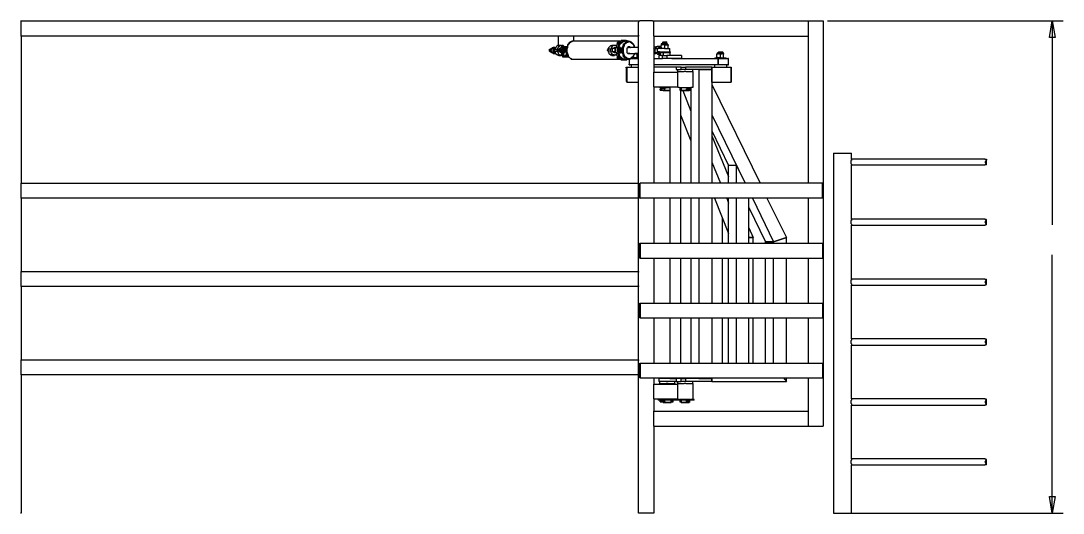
# Model space of a CAD drawing. Extents: x 41 to 1544, y 35 to 1189.
# Drawn here: x 360.1 to 765.4, y 255.8 to 447.1 of the extents above; entities that cross this region are included whole.
import ezdxf

# ---------------------------------------------------------------- set-up
doc = ezdxf.new("R2010")
doc.units = 0
doc.layers.add('2345-64C-02_Sort_layout', color=7, linetype='CONTINUOUS')

msp = doc.modelspace()

# ---------------------------------------------------------------- linework, layer by layer
at = {"layer": '2345-64C-02_Sort_layout', "color": 7}
for points in [[(360, 447.12), (360.24, 447.12)], [(360.24, 447.12), (600.24, 447.12), (600.24, 446.64)], [(360.24, 446.64), (360.24, 447.12)], [(360.24, 441.6), (360.24, 446.64)], [(600.24, 447.12), (600.72, 447.12)], [(600.24, 441.6), (600.24, 446.64)], [(605.76, 447.12), (600.72, 447.12)], [(605.76, 447.12), (606.24, 447.12)], [(606.24, 441.12), (606.24, 447.12), (666.24, 447.12)], [(666.24, 447.12), (672, 447.12), (672, 289.68)], [(666.24, 447.12), (666.24, 384)], [(673.68, 447.12), (765.36, 447.12)], [(761.04, 447.12), (762.24, 440.64), (760.08, 440.64), (761.04, 447.12)], [(761.04, 447.12), (761.04, 367.92)], [(600.24, 441.6), (600.24, 441.12), (360.24, 441.12), (360.24, 441.6)], [(360.24, 441.12), (360.24, 384)], [(569.04, 441.12), (569.04, 437.52)], [(574.8, 439.2), (574.32, 439.2), (574.08, 438.96), (573.84, 438.96), (573.6, 438.72), (573.36, 438.72), (573.12, 438.48), (573.12, 438.24), (572.64, 437.76), (572.64, 437.28), (572.4, 437.04), (572.4, 436.32), (572.16, 436.08), (572.16, 435.36), (572.4, 435.12), (572.4, 434.4), (572.64, 434.16), (572.64, 433.92), (572.88, 433.44), (572.88, 433.2), (573.12, 432.96), (573.36, 432.96), (573.6, 432.72), (573.84, 432.48), (574.08, 432.24), (574.8, 432.24)], [(575.04, 439.2), (574.56, 439.2), (574.32, 438.96), (574.08, 438.96), (573.84, 438.72), (573.6, 438.72), (573.12, 438.24), (573.12, 438), (572.88, 437.76), (572.64, 437.28), (572.64, 436.8), (572.4, 436.32), (572.4, 434.88), (572.64, 434.4), (572.64, 434.16), (572.88, 433.92), (572.88, 433.44), (573.6, 432.72), (573.84, 432.48), (574.08, 432.48), (574.32, 432.24), (575.04, 432.24)], [(575.04, 439.2), (574.56, 439.2), (574.32, 438.96), (574.08, 438.96), (573.84, 438.72), (573.6, 438.72), (573.12, 438.24), (573.12, 438), (572.88, 437.76), (572.64, 437.28), (572.64, 436.8), (572.4, 436.32), (572.4, 434.88), (572.64, 434.4), (572.64, 434.16), (572.88, 433.92), (572.88, 433.44), (573.6, 432.72), (573.84, 432.48), (574.08, 432.48), (574.32, 432.24), (575.04, 432.24)], [(575.04, 439.2), (574.8, 439.2)], [(575.04, 441.12), (575.04, 439.2)], [(593.04, 439.2), (575.04, 439.2)], [(592.32, 438.24), (592.08, 438.24), (592.08, 438.48), (591.84, 438.48), (592.08, 438.48), (592.08, 438.72), (592.32, 438.96), (592.56, 438.96)], [(592.08, 438.48), (591.84, 438.48)], [(592.08, 438.24), (591.84, 438.48)], [(592.08, 438.24), (591.84, 438.48)], [(592.08, 438.48), (591.84, 438.48)], [(592.08, 438.24), (592.08, 438), (591.84, 437.76), (591.84, 437.28)], [(592.8, 438.24), (592.32, 438), (592.08, 438.24), (592.32, 438.24)], [(592.08, 438.24), (592.32, 438)], [(594.96, 439.44), (594.48, 439.44), (594.24, 439.2), (594, 439.2), (593.52, 438.72), (593.28, 438.72), (593.04, 438.48), (593.04, 438.24), (592.8, 437.76), (592.56, 437.52), (592.56, 437.28), (592.32, 437.04), (592.32, 436.8)], [(592.32, 436.8), (592.32, 437.04), (592.56, 437.28), (592.56, 437.76), (592.8, 438), (592.8, 438.24), (593.52, 438.96), (593.76, 438.96), (594.24, 439.44), (594.96, 439.44)], [(592.32, 438.24), (592.32, 438.48), (592.56, 438.48), (592.8, 438.72)], [(592.32, 438.24), (592.56, 438.48)], [(592.56, 436.8), (592.8, 437.28), (592.8, 437.52), (593.04, 437.76), (593.04, 438), (594, 438.96), (594.24, 438.96), (594.48, 439.2), (594.96, 439.2)], [(594.96, 439.2), (594.48, 439.2), (594.24, 438.96), (594, 438.96), (593.76, 438.72), (593.52, 438.72), (593.28, 438.48), (593.28, 438.24), (592.8, 437.76), (592.8, 437.28), (592.56, 437.04), (592.56, 436.8)], [(594.96, 439.2), (594.48, 439.2), (594.24, 438.96), (594, 438.96), (593.76, 438.72), (593.52, 438.72), (593.28, 438.48), (593.28, 438.24), (592.8, 437.76), (592.8, 437.28), (592.56, 437.04), (592.56, 436.8)], [(592.8, 438.96), (592.56, 438.96)], [(592.56, 438.96), (592.8, 438.96), (592.8, 438.72)], [(592.8, 438.72), (592.56, 438.48)], [(592.8, 438.24), (592.56, 438.48)], [(594.24, 439.44), (593.52, 439.44), (593.04, 438.96), (592.8, 438.96)], [(592.8, 438.96), (593.04, 438.72)], [(593.04, 438.72), (592.8, 438.72)], [(592.8, 438.24), (593.04, 438.48)], [(593.04, 438.48), (593.04, 438.72)], [(593.76, 436.08), (594, 436.32), (594, 437.04), (594.24, 437.28), (594.24, 437.52), (594.48, 437.76), (594.48, 438.24), (594.72, 438.24), (595.44, 438.96), (595.68, 438.96), (595.92, 439.2), (596.88, 439.2), (597.12, 438.96), (597.36, 438.96), (598.32, 438), (598.32, 437.76), (598.56, 437.52), (598.56, 437.04), (598.8, 436.8)], [(594.96, 439.44), (594.24, 439.44)], [(596.64, 438.96), (596.4, 438.96), (596.16, 438.72), (595.68, 438.72), (594.72, 437.76), (594.72, 437.28), (594.48, 437.04), (594.48, 436.8), (594.24, 436.56), (594.24, 436.08)], [(594.96, 439.2), (594.72, 439.2)], [(595.92, 439.2), (595.68, 439.2), (595.44, 439.44), (595.2, 439.44), (594.96, 439.44), (595.68, 439.44), (595.92, 439.2)], [(596.4, 439.2), (594.96, 439.2)], [(595.2, 439.2), (594.96, 439.2)], [(598.8, 436.8), (598.56, 437.04), (598.56, 437.28), (598.32, 437.76), (598.32, 438), (598.08, 438), (597.6, 438.48), (597.6, 438.72), (597.12, 438.72), (596.88, 438.96), (596.64, 438.96)], [(600.24, 384), (600.24, 441.12)], [(606.24, 441.12), (606.24, 427.2)], [(606.24, 441.12), (666.24, 441.12)], [(609.6, 438.24), (609.36, 438.24), (609.12, 438.24), (609.12, 438), (609.12, 437.76)], [(609.84, 437.76), (609.6, 437.76), (609.12, 437.52)], [(609.84, 437.76), (609.12, 437.76)], [(609.12, 437.76), (609.12, 437.52)], [(609.84, 438.96), (609.6, 438.72)], [(609.6, 438.72), (609.6, 438.24)], [(611.28, 438.72), (609.6, 438.72)], [(611.28, 438.24), (609.6, 438.24)], [(609.84, 438.96), (611.28, 438.96)], [(609.84, 438.96), (609.84, 438.96)], [(610.56, 437.52), (610.32, 437.76), (609.84, 437.76)], [(611.04, 437.76), (609.84, 437.76)], [(610.56, 436.56), (610.56, 437.52), (610.8, 437.76), (611.04, 437.76)], [(611.04, 437.76), (611.52, 437.76), (611.76, 437.52)], [(611.76, 437.76), (611.04, 437.76)], [(611.28, 438.72), (611.28, 438.96)], [(611.28, 438.24), (611.28, 438.72)], [(611.76, 437.76), (611.52, 438), (611.52, 438.24), (611.28, 438.24)], [(611.76, 437.76), (611.76, 437.52)], [(565.68, 435.36), (565.68, 436.08), (565.92, 436.08)], [(565.92, 435.12), (565.68, 435.36)], [(566.16, 436.08), (565.92, 436.08)], [(566.16, 436.08), (565.92, 435.84), (565.92, 435.6)], [(565.92, 435.36), (565.92, 436.08), (566.16, 436.08)], [(565.92, 435.6), (565.92, 435.36), (566.16, 435.36)], [(566.16, 435.12), (565.92, 435.36)], [(565.92, 435.12), (566.16, 435.12)], [(566.4, 435.12), (566.4, 435.36), (566.16, 435.6), (566.4, 435.84), (566.4, 436.32), (566.88, 436.8), (567.12, 436.8)], [(566.16, 435.6), (566.4, 436.56)], [(566.16, 435.36), (566.16, 436.32), (566.4, 436.32)], [(566.16, 435.6), (566.4, 435.6)], [(566.16, 435.6), (566.4, 434.88)], [(566.4, 434.88), (566.4, 434.88), (566.4, 435.12), (566.16, 435.12), (566.16, 435.36)], [(566.4, 436.56), (566.64, 436.56)], [(567.12, 434.4), (566.88, 434.64), (566.64, 434.64), (566.64, 434.88), (566.4, 434.88), (566.4, 435.12)], [(566.4, 434.88), (566.64, 434.88)], [(567.84, 436.8), (567.12, 436.8)], [(567.12, 435.12), (567.12, 436.32), (567.6, 436.8), (568.08, 436.8)], [(568.08, 434.64), (567.84, 434.4), (567.6, 434.64), (567.36, 434.64), (567.36, 434.88), (567.12, 434.88), (567.12, 435.12)], [(567.12, 434.4), (567.84, 434.4)], [(567.84, 436.56), (567.6, 436.32), (567.36, 436.32), (567.36, 435.12), (567.6, 435.12), (567.6, 434.88), (567.84, 434.88)], [(567.6, 436.08), (567.36, 435.84), (567.36, 435.6), (567.6, 435.36), (567.6, 435.12)], [(567.6, 435.12), (567.6, 436.32), (568.08, 436.56)], [(567.6, 436.32), (567.84, 436.32)], [(567.84, 436.08), (567.84, 435.84), (567.6, 435.84), (567.6, 435.6), (567.84, 435.36)], [(567.6, 435.12), (567.84, 435.12)], [(568.08, 434.88), (567.6, 435.12)], [(569.28, 437.52), (568.8, 437.52), (568.56, 437.28), (568.32, 437.28), (568.32, 437.04), (567.84, 436.56), (567.84, 436.08)], [(567.84, 436.08), (568.8, 436.08), (568.8, 435.84), (568.56, 435.84), (568.56, 435.6), (568.8, 435.6), (568.8, 435.36)], [(567.84, 435.36), (568.8, 435.36)], [(569.28, 433.68), (569.04, 433.68), (568.8, 433.92), (568.56, 433.92), (568.08, 434.4), (568.08, 434.64), (567.84, 434.88), (567.84, 435.36)], [(568.8, 436.08), (568.8, 436.32), (569.04, 436.56), (569.04, 436.8), (569.28, 437.04), (569.28, 437.28), (569.52, 437.28), (569.76, 437.52), (570.72, 437.52)], [(569.04, 436.08), (568.8, 435.84)], [(569.04, 436.08), (568.8, 436.08)], [(568.8, 435.84), (568.8, 436.08)], [(568.8, 435.84), (568.8, 435.6), (569.04, 435.6)], [(568.8, 435.84), (569.04, 435.84)], [(568.8, 435.6), (568.8, 435.84)], [(568.8, 435.6), (569.04, 435.36)], [(569.04, 435.36), (568.8, 435.36), (568.8, 435.6)], [(568.8, 435.36), (568.8, 435.12), (569.04, 434.88), (569.04, 434.4), (569.52, 433.92), (570, 433.92), (570, 433.68), (570.24, 433.68), (570.48, 433.92), (570.72, 433.92)], [(569.28, 435.84), (569.04, 436.08)], [(569.04, 435.36), (569.28, 435.6)], [(570.24, 437.52), (569.28, 437.52)], [(569.28, 435.6), (569.28, 435.84)], [(569.28, 433.68), (570.24, 433.68)], [(569.52, 436.32), (570.24, 436.8)], [(569.52, 435.12), (569.52, 436.32)], [(569.76, 436.32), (569.52, 436.32)], [(570.24, 434.64), (569.52, 435.12)], [(569.76, 435.12), (569.52, 435.12)], [(570.48, 436.8), (569.76, 436.32)], [(569.76, 436.32), (569.76, 435.12)], [(569.76, 435.12), (570.48, 434.64), (570.24, 434.64)], [(570.48, 436.8), (570.24, 436.8)], [(570.48, 436.08), (570.24, 436.08), (570.24, 435.36), (570.48, 435.36), (570.48, 435.12), (570.72, 435.12), (570.72, 435.36), (570.96, 435.36), (570.96, 435.84), (570.72, 436.08), (570.48, 436.08)], [(570.24, 435.36), (570.48, 435.36), (570.48, 436.08), (570.24, 436.08)], [(570.72, 437.52), (570.48, 437.52)], [(570.48, 437.28), (570.72, 437.52)], [(570.48, 437.04), (570.48, 437.28)], [(570.72, 437.28), (570.48, 437.28)], [(570.72, 436.8), (570.48, 437.04)], [(570.72, 437.04), (570.48, 437.04)], [(571.2, 436.32), (570.48, 436.8)], [(570.48, 434.64), (571.2, 435.12)], [(570.48, 434.4), (570.72, 434.4)], [(570.48, 433.92), (570.48, 434.4)], [(570.72, 434.4), (570.48, 434.4)], [(570.48, 433.92), (570.72, 433.92)], [(570.72, 433.92), (570.48, 433.92)], [(570.72, 433.92), (570.48, 433.92)], [(570.96, 437.52), (570.96, 437.52), (570.72, 437.52)], [(570.96, 437.52), (570.72, 437.28)], [(570.96, 437.52), (570.72, 437.52)], [(570.72, 437.28), (570.72, 437.04)], [(570.72, 437.04), (570.96, 436.8)], [(570.96, 436.8), (570.72, 436.8)], [(570.96, 434.4), (570.72, 434.4)], [(570.72, 434.4), (570.72, 433.92)], [(570.96, 434.4), (570.72, 434.4)], [(570.72, 433.92), (570.96, 433.92)], [(570.72, 433.92), (570.96, 433.92)], [(570.96, 433.92), (570.72, 433.92)], [(570.72, 433.92), (570.72, 433.68)], [(571.44, 433.44), (570.96, 433.68), (570.72, 433.68)], [(570.72, 433.44), (570.72, 433.68)], [(571.2, 437.28), (570.96, 437.52)], [(570.96, 436.8), (571.2, 437.04)], [(571.2, 434.4), (570.96, 434.4)], [(570.96, 433.92), (571.2, 433.92)], [(571.2, 437.04), (571.2, 437.28)], [(572.4, 437.04), (571.2, 437.04)], [(572.4, 437.04), (571.2, 437.04)], [(571.2, 434.4), (571.2, 434.64), (571.44, 434.88), (571.44, 436.56), (571.2, 436.8), (571.2, 437.04)], [(571.2, 435.12), (571.2, 436.32)], [(571.2, 433.92), (571.2, 434.4)], [(572.4, 436.56), (571.44, 436.56)], [(571.44, 436.56), (571.68, 436.56)], [(571.44, 436.56), (571.44, 436.32)], [(571.44, 435.12), (571.68, 435.12), (571.68, 436.08), (571.44, 436.32)], [(571.44, 436.32), (571.68, 436.32)], [(571.44, 436.32), (571.68, 435.6)], [(571.44, 436.32), (571.92, 436.32), (572.16, 435.6)], [(571.44, 435.12), (571.68, 435.6), (572.16, 435.6)], [(571.44, 435.12), (571.92, 435.12)], [(571.44, 435.12), (571.68, 435.12)], [(571.44, 435.12), (571.44, 434.88), (571.68, 434.88)], [(572.16, 434.88), (572.16, 433.68), (571.68, 433.68), (571.44, 433.44)], [(572.16, 434.88), (571.68, 435.12)], [(572.4, 436.32), (571.92, 436.32)], [(571.92, 435.12), (572.16, 435.6)], [(572.4, 435.12), (571.92, 435.12)], [(572.16, 435.84), (572.16, 436.08)], [(572.16, 435.36), (572.16, 435.6)], [(572.16, 434.88), (572.4, 435.12)], [(572.16, 433.68), (572.4, 433.68), (572.64, 433.44)], [(589.44, 435.36), (588.48, 435.36), (588.48, 435.6), (588.24, 435.6), (588.48, 435.84), (588.48, 436.08)], [(588.24, 435.84), (588.48, 436.08), (588.72, 436.08)], [(588.24, 435.6), (588.24, 435.84), (588.48, 435.84)], [(588.24, 435.6), (588.48, 435.6)], [(588.48, 435.36), (588.24, 435.6)], [(588.48, 436.08), (588.48, 436.32), (588.72, 436.56), (588.72, 436.8), (589.44, 437.52), (589.92, 437.52)], [(589.44, 436.08), (588.48, 436.08)], [(588.48, 435.36), (588.48, 435.12), (588.72, 434.88), (588.72, 434.4), (588.96, 434.16), (589.2, 434.16), (589.2, 433.92), (589.68, 433.92), (589.92, 433.68)], [(588.48, 435.36), (588.72, 435.36)], [(591.36, 437.52), (590.4, 437.52), (589.92, 437.04), (589.92, 436.8), (589.68, 436.8), (589.68, 436.32), (589.44, 436.08)], [(591.36, 433.92), (591.12, 433.92), (590.88, 433.68), (590.64, 433.92), (590.16, 433.92), (590.16, 434.16), (589.92, 434.16), (589.92, 434.4), (589.68, 434.64), (589.68, 435.12), (589.44, 435.36), (589.44, 436.08)], [(590.88, 437.52), (589.92, 437.52)], [(589.92, 433.68), (590.88, 433.68)], [(591.12, 436.32), (590.16, 436.32), (590.88, 436.8)], [(590.16, 435.12), (590.16, 436.32)], [(591.84, 434.64), (590.88, 434.64), (590.16, 435.12)], [(591.12, 435.12), (590.16, 435.12)], [(591.84, 436.8), (590.88, 436.8)], [(591.6, 437.52), (591.12, 437.52)], [(591.84, 436.8), (591.12, 436.32)], [(591.12, 436.32), (591.12, 435.12)], [(591.12, 435.12), (591.84, 434.64), (592.08, 434.64)], [(591.12, 433.92), (591.6, 433.92)], [(591.84, 437.04), (591.84, 437.28), (591.6, 437.52), (591.36, 437.52)], [(592.08, 436.8), (591.84, 436.8), (591.36, 436.32), (591.36, 435.12), (591.84, 434.64), (592.08, 434.64), (592.08, 434.4)], [(591.36, 433.92), (591.84, 433.92), (591.84, 434.16)], [(591.84, 436.8), (591.84, 437.04)], [(591.84, 436.8), (592.08, 436.8)], [(591.84, 434.16), (591.84, 434.64)], [(591.84, 434.16), (591.84, 433.92), (591.84, 433.68), (592.08, 433.44), (592.08, 433.2)], [(592.8, 436.8), (592.08, 436.8)], [(593.52, 436.56), (593.28, 436.56), (593.28, 436.8), (592.56, 436.8), (592.32, 436.56), (592.32, 436.32), (592.08, 436.32), (592.08, 435.12), (592.56, 434.64), (592.8, 434.64), (592.8, 434.4)], [(592.56, 436.56), (592.08, 435.6)], [(592.56, 434.88), (592.08, 435.6)], [(592.32, 435.6), (592.08, 435.6)], [(592.08, 434.4), (592.8, 434.4)], [(592.8, 436.56), (592.32, 435.6)], [(592.8, 434.88), (592.32, 435.6)], [(592.32, 434.4), (592.56, 434.16), (592.56, 433.92), (592.8, 433.68), (592.8, 433.44), (593.52, 432.72), (593.52, 432.48), (593.76, 432.24), (594, 432.24), (594.24, 432), (595.68, 432), (595.92, 432.24)], [(595.92, 432.24), (595.68, 432), (594.24, 432), (594, 432.24), (593.76, 432.24), (592.8, 433.2), (592.8, 433.44), (592.56, 433.68), (592.56, 433.92), (592.32, 434.4)], [(593.28, 436.56), (593.04, 436.56), (593.04, 436.32), (592.8, 436.32), (592.56, 436.08), (592.56, 435.36), (593.04, 434.88), (593.28, 434.88)], [(592.8, 436.56), (592.56, 436.56)], [(592.8, 434.88), (592.56, 434.88)], [(594.96, 432.24), (594.24, 432.24), (594, 432.48), (593.76, 432.48), (593.28, 432.96), (593.28, 433.2), (592.8, 433.68), (592.8, 433.92), (592.56, 434.4)], [(592.56, 434.4), (592.8, 434.16), (592.8, 433.92), (593.04, 433.44), (593.04, 433.2), (593.28, 432.96), (593.52, 432.96), (594.24, 432.24), (595.2, 432.24)], [(592.56, 434.4), (592.8, 434.16), (592.8, 433.92), (593.04, 433.44), (593.04, 433.2), (593.28, 432.96), (593.52, 432.96), (594, 432.48), (594.24, 432.48), (594.24, 432.24), (594.96, 432.24)], [(593.76, 436.08), (593.76, 436.32), (593.52, 436.32), (593.52, 436.56), (593.28, 436.56), (592.8, 436.08), (592.8, 435.36), (593.04, 435.12), (593.04, 434.88), (593.28, 434.88)], [(593.52, 436.56), (592.8, 436.56)], [(593.52, 434.88), (592.8, 434.88)], [(592.8, 434.4), (593.04, 434.64), (593.28, 434.64), (593.52, 434.88)], [(593.28, 435.36), (593.04, 435.6), (593.04, 435.84), (593.28, 435.84), (593.28, 436.08)], [(593.28, 436.56), (593.52, 436.56)], [(593.52, 436.08), (593.28, 436.08)], [(593.28, 435.36), (593.52, 435.36)], [(593.28, 434.88), (593.52, 434.88), (593.76, 435.12)], [(593.28, 434.88), (593.52, 434.88)], [(593.76, 436.32), (593.52, 436.56)], [(593.52, 436.56), (593.52, 436.32)], [(593.76, 436.08), (593.52, 436.08), (593.52, 435.36), (593.76, 435.36), (593.76, 435.12)], [(593.52, 434.88), (593.76, 434.88), (593.76, 435.12)], [(593.52, 434.88), (593.76, 434.88)], [(594, 436.08), (593.76, 436.08)], [(594, 435.12), (594.24, 435.12), (594.24, 435.36), (594.48, 435.36), (594.48, 435.84), (594.24, 436.08), (593.76, 436.08), (593.76, 435.36), (594, 435.12)], [(593.76, 435.12), (594, 435.12)], [(598.8, 434.4), (598.56, 434.16), (598.56, 433.92), (598.32, 433.68), (598.32, 433.44), (597.6, 432.72), (597.6, 432.48), (597.36, 432.48), (597.12, 432.24), (595.68, 432.24), (595.2, 432.72), (594.96, 432.72), (594.48, 433.2), (594.48, 433.44), (594.24, 433.68), (594.24, 434.16), (594, 434.4), (594, 435.12), (593.76, 435.12)], [(594.24, 435.36), (594.24, 434.88), (594.48, 434.64), (594.48, 434.16), (594.72, 433.92), (594.72, 433.68), (594.96, 433.44), (594.96, 433.2), (595.2, 432.96), (595.44, 432.96), (595.68, 432.72), (595.92, 432.72), (596.16, 432.48), (597.12, 432.48), (597.36, 432.72), (597.6, 432.72), (597.6, 432.96), (597.84, 432.96), (598.32, 433.44), (598.32, 433.68), (598.56, 433.92), (598.56, 434.16), (598.8, 434.4)], [(596.64, 437.04), (596.16, 437.04), (596.16, 436.8), (595.92, 436.8), (595.92, 436.56), (595.68, 436.56), (595.68, 434.88), (596.16, 434.4), (597.12, 434.4)], [(600.24, 436.8), (596.16, 436.8)], [(596.16, 436.8), (596.4, 436.8)], [(596.16, 436.8), (596.4, 436.8)], [(596.16, 434.4), (596.16, 434.64)], [(596.16, 434.4), (600.24, 434.4)], [(596.4, 437.04), (596.64, 437.04), (596.88, 436.8)], [(596.88, 434.4), (596.64, 434.4), (596.4, 434.4)], [(597.12, 436.8), (596.88, 437.04), (596.64, 437.04)], [(596.88, 436.8), (597.12, 436.8)], [(596.88, 434.4), (597.12, 434.4)], [(599.76, 432.96), (599.52, 432.72), (599.04, 432.72), (598.8, 432.72), (598.32, 432.96), (598.32, 433.68)], [(599.04, 434.4), (598.8, 434.16), (598.56, 434.16)], [(599.04, 434.4), (598.8, 434.4)], [(599.76, 434.16), (599.52, 434.16), (599.04, 434.4)], [(600.24, 434.4), (599.04, 434.4)], [(599.76, 432.96), (599.76, 434.16), (600, 434.16), (600.24, 434.4)], [(606.24, 436.56), (606.48, 437.04), (606.96, 437.04)], [(606.48, 436.8), (606.24, 436.8)], [(606.48, 436.8), (606.24, 436.8)], [(606.24, 435.6), (606.48, 435.6)], [(606.24, 434.88), (606.24, 434.64), (606.48, 434.4)], [(606.24, 434.64), (606.24, 434.4), (606.48, 434.4)], [(606.24, 434.4), (606.48, 434.4)], [(606.48, 435.6), (606.48, 435.84), (606.72, 436.32)], [(606.48, 435.6), (606.48, 435.36), (606.72, 435.12), (606.72, 435.84)], [(606.48, 434.4), (606.96, 434.4)], [(606.72, 436.56), (606.96, 436.56), (606.96, 437.04)], [(607.2, 436.8), (606.96, 436.56), (606.72, 436.32)], [(606.72, 436.32), (607.68, 436.32)], [(606.72, 434.88), (606.72, 435.12), (606.72, 435.36), (606.72, 435.6), (606.72, 436.08), (606.72, 436.32)], [(607.68, 434.16), (607.44, 434.4), (607.2, 434.4), (607.2, 434.64), (606.96, 434.64), (606.72, 434.88), (607.68, 434.88)], [(606.72, 434.88), (606.96, 434.64), (606.96, 434.4)], [(607.44, 437.04), (607.2, 437.04), (606.96, 437.04)], [(606.96, 436.8), (607.2, 436.8)], [(607.2, 434.4), (607.2, 434.64), (606.96, 434.64)], [(607.44, 434.4), (607.2, 434.4), (606.96, 434.4)], [(607.68, 437.28), (607.44, 437.04), (607.2, 436.8)], [(607.68, 437.28), (608.64, 437.28), (608.4, 437.04), (608.16, 436.8)], [(608.16, 436.8), (607.92, 436.56), (607.68, 436.32)], [(607.68, 435.12), (607.68, 436.32)], [(610.32, 436.32), (607.68, 436.32)], [(607.68, 436.32), (607.92, 436.32)], [(608.4, 435.12), (607.68, 435.12)], [(607.68, 434.88), (607.68, 435.12)], [(608.16, 434.64), (607.92, 434.64), (607.68, 434.88)], [(607.68, 434.16), (608.64, 434.16)], [(607.92, 436.32), (607.92, 436.56), (608.16, 436.8)], [(607.92, 435.12), (607.92, 434.64), (608.16, 434.64)], [(608.16, 436.8), (608.4, 436.8), (608.4, 437.04), (608.88, 437.04), (609.12, 436.8), (609.36, 436.8)], [(608.64, 436.56), (608.4, 436.56), (608.4, 436.32), (608.16, 436.32)], [(609.12, 436.32), (608.88, 436.56), (608.4, 436.56), (608.4, 436.32), (608.16, 436.32)], [(608.16, 435.12), (608.4, 434.88)], [(608.16, 435.12), (608.4, 434.88)], [(608.64, 434.16), (608.4, 434.4), (608.16, 434.4), (608.16, 434.64)], [(608.64, 434.4), (608.4, 434.4), (608.16, 434.64)], [(608.16, 433.68), (608.16, 432.48), (609.6, 432.48)], [(609.6, 433.68), (608.16, 433.68)], [(608.4, 435.12), (608.4, 434.88)], [(608.4, 435.12), (612.72, 435.12)], [(608.4, 434.88), (612.72, 434.88)], [(608.64, 437.28), (608.88, 437.04), (609.12, 436.8), (609.36, 436.8)], [(608.88, 436.32), (608.64, 436.56), (608.88, 436.56), (608.88, 436.32), (609.12, 436.32)], [(608.64, 434.88), (608.64, 433.68)], [(610.56, 436.56), (610.32, 436.32), (609.84, 436.32), (609.6, 436.32), (609.12, 436.56), (609.12, 437.52)], [(609.12, 436.32), (609.12, 436.56)], [(611.28, 433.68), (611.28, 432.48), (609.6, 432.48), (609.6, 433.68), (611.28, 433.68)], [(609.84, 434.88), (609.84, 433.68)], [(610.32, 436.32), (610.56, 436.32), (612.24, 436.32)], [(610.56, 436.56), (610.8, 436.32), (611.04, 436.32)], [(611.04, 436.32), (611.52, 436.32), (611.76, 436.56)], [(617.04, 433.68), (617.04, 432.48), (611.28, 432.48)], [(617.04, 433.68), (611.28, 433.68)], [(611.76, 436.56), (611.76, 437.52)], [(611.76, 436.32), (611.76, 436.56)], [(612.24, 436.32), (612.48, 436.32)], [(612.48, 435.12), (612.48, 436.32)], [(612.48, 434.88), (612.48, 433.68)], [(612.72, 434.88), (612.72, 435.12)], [(631.2, 434.64), (630.96, 434.64), (630.96, 434.4), (630.72, 434.4)], [(631.44, 434.4), (631.2, 434.16), (630.72, 434.16)], [(631.44, 434.4), (630.72, 434.4)], [(630.72, 434.4), (630.72, 434.16)], [(632.16, 432.96), (631.92, 432.72), (631.68, 432.72), (631.44, 432.72), (631.2, 432.72), (630.72, 432.96), (630.72, 434.16)], [(631.44, 435.12), (631.2, 434.88)], [(631.2, 434.88), (631.2, 434.64)], [(633.12, 434.88), (631.2, 434.88)], [(633.12, 434.64), (631.2, 434.64)], [(631.44, 435.12), (632.88, 435.12)], [(632.16, 434.16), (631.92, 434.16), (631.68, 434.4), (631.44, 434.4)], [(632.88, 434.4), (631.44, 434.4)], [(632.16, 432.96), (632.16, 434.16), (632.4, 434.16), (632.64, 434.4), (632.88, 434.4)], [(633.12, 434.88), (632.88, 435.12)], [(632.88, 434.4), (633.12, 434.16), (633.36, 434.16)], [(633.36, 434.4), (632.88, 434.4)], [(633.12, 434.64), (633.12, 434.88)], [(633.36, 434.4), (633.36, 434.64), (633.12, 434.64)], [(633.36, 434.4), (633.36, 434.16)], [(633.36, 432.96), (633.36, 434.16)], [(570.72, 433.44), (570.72, 433.2), (571.2, 433.2)], [(570.72, 433.44), (571.44, 433.44)], [(571.2, 433.2), (571.2, 432.96)], [(571.2, 433.2), (572.88, 433.2)], [(572.88, 432.96), (571.2, 432.96)], [(571.44, 433.44), (572.64, 433.44)], [(572.64, 433.44), (572.88, 433.44)], [(572.64, 433.44), (572.88, 433.44)], [(572.88, 432.96), (572.88, 433.2)], [(572.88, 433.2), (573.12, 433.2)], [(574.8, 432.24), (575.04, 432.24)], [(575.04, 432.24), (593.04, 432.24)], [(592.08, 433.2), (591.84, 432.96)], [(591.84, 432.96), (592.08, 432.72)], [(592.8, 432.48), (592.8, 432.24), (592.56, 432.24), (592.56, 432.48), (592.08, 432.48), (592.08, 432.72), (592.08, 432.96), (591.84, 432.96), (592.08, 432.96)], [(592.08, 432.96), (591.84, 432.96)], [(591.84, 432.96), (592.08, 432.96)], [(592.32, 433.44), (592.08, 433.2)], [(592.08, 433.2), (592.32, 433.44)], [(592.08, 433.2), (592.32, 433.2), (592.32, 432.96)], [(592.08, 433.2), (592.08, 432.96)], [(592.08, 432.96), (592.32, 432.96), (592.56, 432.96), (592.56, 432.72), (592.8, 432.72)], [(592.8, 433.2), (592.32, 433.44)], [(592.32, 432.96), (592.56, 432.96)], [(592.8, 433.2), (592.56, 432.96)], [(592.56, 432.96), (592.8, 432.72)], [(592.56, 432.24), (592.8, 432.24)], [(593.04, 432.72), (592.8, 433.2)], [(592.8, 432.48), (592.8, 432.72)], [(592.8, 432.72), (592.8, 432.48), (593.04, 432.48)], [(592.8, 432.48), (593.04, 432.48)], [(592.8, 432.24), (592.8, 432.48)], [(592.8, 432.48), (593.04, 432.24), (593.28, 432.24), (593.52, 432), (594.24, 432)], [(593.04, 432.72), (593.04, 432.48)], [(594.24, 432), (594.96, 432)], [(594.72, 432.24), (594.96, 432.24)], [(594.96, 432.24), (596.4, 432.24)], [(596.64, 432.24), (596.64, 430.32)], [(596.64, 432.24), (596.64, 430.32)], [(596.64, 432.24), (596.88, 432.24)], [(596.64, 432.24), (596.64, 430.32)], [(596.64, 430.32), (596.64, 430.08)], [(597.36, 430.08), (596.88, 430.08), (596.64, 430.08), (596.64, 430.32)], [(596.64, 430.32), (596.64, 430.08), (596.88, 430.08)], [(597.36, 430.08), (596.88, 430.08), (596.64, 430.08)], [(597.36, 432.48), (597.6, 432.48)], [(597.36, 432.48), (597.6, 432.48)], [(597.36, 430.08), (597.36, 429.12)], [(600.24, 430.08), (597.36, 430.08)], [(597.6, 432.48), (597.84, 432.48)], [(597.6, 432.48), (600.24, 432.48)], [(597.84, 432.72), (600.24, 432.72)], [(598.32, 432.72), (598.32, 432.96)], [(598.32, 432.48), (600.24, 432.48)], [(600.24, 430.08), (598.32, 430.08)], [(599.76, 432.96), (600, 432.72), (600.24, 432.72)], [(606.24, 432.48), (608.16, 432.48)], [(629.76, 430.08), (606.24, 430.08)], [(613.2, 432.48), (630, 432.48)], [(629.76, 430.08), (629.76, 429.12)], [(631.2, 430.08), (629.76, 430.08)], [(630, 432.72), (630, 432.48)], [(630, 432.72), (634.32, 432.72)], [(630, 432.48), (631.2, 432.48)], [(630.72, 432.72), (630.72, 432.96)], [(630.72, 432.48), (631.2, 432.48)], [(631.2, 430.08), (630.72, 430.08)], [(631.2, 432.24), (631.2, 432.48), (631.44, 432.48)], [(631.2, 432.24), (631.2, 430.32)], [(631.2, 430.32), (631.2, 432.24)], [(631.2, 430.08), (631.2, 430.32)], [(631.44, 430.08), (631.2, 430.08)], [(631.44, 432.48), (635.04, 432.48)], [(635.04, 430.08), (631.44, 430.08)], [(632.16, 432.96), (632.4, 432.72), (632.64, 432.72), (632.88, 432.72)], [(632.88, 432.72), (633.12, 432.72), (633.36, 432.96)], [(633.36, 432.72), (633.36, 432.96)], [(634.32, 432.48), (634.32, 432.72)], [(634.56, 429.12), (634.56, 430.08)], [(635.28, 432.24), (635.28, 432.48), (635.04, 432.48)], [(635.04, 430.08), (635.28, 430.08), (635.28, 430.32)], [(635.28, 430.32), (635.28, 432.24)], [(595.44, 428.88), (595.44, 429.12), (595.68, 429.12)], [(595.44, 428.88), (595.44, 423.6)], [(595.68, 429.12), (595.68, 423.36)], [(595.68, 429.12), (600.24, 429.12)], [(595.68, 428.88), (595.68, 423.6)], [(614.88, 429.12), (606.24, 429.12)], [(606.24, 427.2), (615.6, 427.2)], [(606.24, 421.44), (606.24, 427.2)], [(614.88, 429.12), (614.88, 428.16), (616.8, 428.16)], [(616.8, 429.12), (614.88, 429.12)], [(615.36, 428.16), (615.36, 427.44)], [(615.6, 427.44), (615.36, 427.44)], [(615.6, 427.2), (615.6, 427.44), (616.08, 427.44)], [(615.6, 421.44), (615.6, 427.2)], [(616.08, 427.44), (618, 427.44)], [(618.48, 429.12), (618.48, 428.16), (616.8, 428.16), (616.8, 429.12), (618.48, 429.12)], [(618.72, 427.44), (618.48, 427.44), (618.24, 427.44), (618, 427.44)], [(628.8, 429.12), (628.8, 428.16), (618.48, 428.16)], [(628.8, 429.12), (618.48, 429.12)], [(618.72, 427.44), (620.64, 427.44)], [(620.64, 427.44), (621.36, 427.44)], [(621.36, 427.44), (621.36, 428.16)], [(621.36, 427.44), (621.36, 421.2)], [(623.76, 428.16), (623.76, 384)], [(623.76, 428.16), (628.8, 428.16), (628.8, 384)], [(628.8, 423.36), (628.8, 429.12), (636.24, 429.12)], [(636.24, 429.12), (636.24, 428.88)], [(636.24, 423.36), (636.24, 429.12)], [(636.24, 428.88), (636.24, 423.6)], [(636.24, 428.88), (636.24, 423.6)], [(595.68, 423.36), (595.68, 423.6), (595.44, 423.6)], [(595.68, 423.36), (600.24, 423.36)], [(628.8, 423.36), (636.24, 423.36)], [(628.8, 422.4), (628.8, 410.64)], [(628.8, 422.4), (647.52, 384)], [(636.24, 423.6), (636.24, 423.36)], [(606.24, 421.44), (606.24, 384)], [(606.24, 421.44), (615.6, 421.44)], [(608.4, 421.2), (608.4, 421.44)], [(609.12, 421.2), (608.4, 421.2)], [(609.12, 420.72), (608.64, 420.72)], [(609.12, 420.72), (608.64, 420.72)], [(608.64, 420.24), (608.64, 420.72)], [(608.64, 420.72), (608.64, 420.24)], [(608.64, 420.24), (609.12, 420.24)], [(609.12, 420.24), (608.64, 420.24)], [(609.12, 421.2), (610.56, 421.2)], [(610.32, 420.72), (609.12, 420.72)], [(609.12, 420.24), (609.36, 420.48), (609.36, 420.72), (609.12, 420.72)], [(609.12, 420.24), (609.12, 420.72)], [(609.12, 420.24), (610.32, 420.24)], [(609.84, 421.2), (609.84, 420.72)], [(609.84, 420.24), (609.84, 420), (610.08, 420)], [(609.84, 420), (612.48, 420)], [(612.48, 420), (610.08, 420)], [(610.32, 420.72), (610.32, 420.48), (610.56, 420.48), (610.32, 420.48), (610.32, 420.24)], [(610.56, 421.44), (610.56, 421.2)], [(610.56, 421.2), (610.8, 421.44), (611.04, 421.2), (611.04, 420.96), (610.56, 420.96), (610.56, 421.2)], [(611.04, 421.2), (611.04, 421.44)], [(611.04, 421.2), (612.48, 421.2)], [(612.48, 421.44), (612.48, 384)], [(612.48, 420), (612.72, 420)], [(615.6, 421.2), (615.6, 421.44)], [(616.08, 421.2), (615.6, 421.2)], [(616.08, 421.2), (620.64, 421.2)], [(616.8, 420.72), (616.32, 420.72)], [(616.32, 420.72), (616.32, 420.24)], [(616.32, 420.24), (616.8, 420.24)], [(616.56, 421.2), (616.56, 420.72)], [(616.56, 421.2), (616.56, 420.72)], [(616.56, 420.24), (616.56, 384)], [(616.56, 420.24), (616.56, 410.64)], [(616.8, 421.2), (616.8, 420), (617.04, 420)], [(616.8, 420), (619.92, 420)], [(619.68, 420), (617.04, 420)], [(617.52, 420), (620.64, 412.08)], [(618.96, 420.48), (618.96, 420.72), (619.2, 420.72)], [(619.2, 420.24), (618.96, 420.48)], [(619.44, 420.72), (619.2, 420.72)], [(619.44, 420.72), (619.2, 420.72), (619.2, 420.24), (619.44, 420.24), (620.16, 420.24)], [(620.16, 420.72), (619.44, 420.72), (619.2, 420.72)], [(619.2, 420.72), (619.44, 420.72)], [(619.2, 420.24), (619.44, 420.24)], [(619.2, 420.24), (619.44, 420.24)], [(619.2, 420.24), (619.44, 420.24)], [(619.2, 420.24), (619.44, 420.24)], [(619.68, 420.72), (619.44, 420.72), (619.68, 420.72)], [(619.44, 420.72), (619.68, 420.72)], [(619.44, 420.24), (619.68, 420.24)], [(619.44, 420.24), (619.68, 420.24)], [(619.92, 420.72), (619.68, 420.72)], [(619.68, 420.72), (619.92, 420.72)], [(619.68, 420.24), (619.92, 420.24)], [(619.68, 420.24), (619.92, 420.24)], [(619.68, 420), (619.92, 420)], [(619.92, 420.72), (619.92, 421.2)], [(619.92, 420), (619.92, 420.24)], [(620.16, 420.72), (620.4, 420.72)], [(620.16, 420.24), (620.16, 420.48), (620.4, 420.48), (620.16, 420.48), (620.16, 420.72)], [(620.16, 420.24), (620.4, 420.24)], [(621.36, 421.2), (620.64, 421.2)], [(620.64, 421.2), (620.64, 384)], [(616.56, 410.64), (620.64, 400.56)], [(628.8, 410.64), (641.76, 384)], [(628.8, 404.4), (635.28, 390.96)], [(628.8, 402.48), (635.28, 386.64)], [(676.08, 395.76), (676.08, 255.84)], [(676.08, 395.76), (679.68, 395.76)], [(679.68, 395.76), (683.04, 395.76)], [(683.04, 393.36), (683.04, 392.88), (682.8, 392.88), (682.8, 392.16)], [(683.04, 393.36), (683.04, 395.76)], [(734.88, 393.36), (683.04, 393.36)], [(734.88, 393.36), (735.6, 393.36), (735.6, 393.12), (735.12, 392.64), (735.12, 392.4), (734.88, 392.16)], [(735.6, 391.2), (735.6, 393.36)], [(628.8, 392.16), (632.16, 384)], [(635.28, 384), (635.28, 390.96)], [(638.4, 390.96), (635.28, 390.96)], [(638.4, 384), (638.4, 390.96), (641.76, 384)], [(682.8, 392.16), (682.8, 391.68), (683.04, 391.44), (683.04, 391.2)], [(683.04, 370.08), (683.04, 391.2)], [(683.04, 391.2), (734.88, 391.2)], [(734.88, 392.16), (735.36, 391.68), (735.36, 391.44), (735.6, 391.2), (734.88, 391.2)], [(360.24, 384), (600.24, 384), (600.24, 383.76)], [(360.24, 383.76), (360.24, 384)], [(360.24, 378.48), (360.24, 383.76)], [(600.24, 378.48), (600.24, 383.76)], [(600.72, 378.24), (600.72, 384)], [(600.72, 384), (600.96, 384)], [(671.76, 384), (600.96, 384)], [(671.76, 378.24), (600.96, 378.24), (600.96, 384)], [(671.76, 378.24), (671.76, 384)], [(600.24, 378.48), (600.24, 378.24), (360.24, 378.24), (360.24, 378.48)], [(360.24, 378.24), (360.24, 349.68)], [(600.24, 349.68), (600.24, 378.24)], [(600.72, 378.24), (600.96, 378.24)], [(606.24, 378.24), (606.24, 360.72)], [(612.48, 378.24), (612.48, 360.72)], [(616.56, 378.24), (616.56, 360.72)], [(620.64, 378.24), (620.64, 360.72)], [(623.76, 378.24), (623.76, 360.72)], [(628.8, 378.24), (628.8, 360.72)], [(629.76, 378.24), (635.28, 364.56)], [(634.56, 378.24), (635.28, 376.32)], [(635.28, 360.72), (635.28, 378.24)], [(638.4, 360.72), (638.4, 378.24)], [(643.2, 360.72), (643.2, 378.24)], [(644.64, 378.24), (652.8, 361.2)], [(650.16, 378.24), (657.84, 362.88), (652.8, 361.2)], [(666.24, 378.24), (666.24, 360.72)], [(643.2, 374.64), (649.68, 361.2)], [(632.88, 360.72), (632.88, 370.56)], [(683.04, 370.08), (683.04, 369.6), (682.8, 369.6), (682.8, 368.88)], [(682.8, 368.88), (682.8, 368.4), (683.04, 368.16), (683.04, 367.68)], [(734.88, 370.08), (683.04, 370.08)], [(734.88, 370.08), (735.36, 370.08), (735.6, 369.84), (735.36, 369.84), (735.36, 369.6), (735.12, 369.36), (735.12, 369.12), (734.88, 368.88)], [(734.88, 368.88), (735.36, 368.4), (735.36, 368.16), (735.6, 367.92), (735.36, 367.92), (735.36, 367.68), (734.88, 367.68)], [(735.6, 367.92), (735.6, 369.84)], [(643.2, 366.72), (644.88, 362.88)], [(683.04, 346.8), (683.04, 367.68)], [(683.04, 367.68), (734.88, 367.68)], [(600.72, 354.96), (600.72, 360.72)], [(600.72, 360.72), (600.96, 360.72)], [(600.96, 360.72), (600.96, 354.96)], [(600.96, 360.72), (671.76, 360.72), (671.76, 354.96)], [(644.88, 362.88), (643.2, 362.88)], [(643.2, 362.88), (644.88, 362.88)], [(644.88, 360.72), (644.88, 362.88)], [(649.68, 360.72), (649.68, 361.2)], [(652.8, 361.2), (649.68, 361.2)], [(649.68, 361.2), (652.8, 361.2)], [(652.8, 360.72), (652.8, 361.2), (657.84, 362.88)], [(657.84, 360.72), (657.84, 362.88)], [(600.72, 354.96), (600.96, 354.96)], [(600.96, 354.96), (671.76, 354.96)], [(606.24, 354.96), (606.24, 337.44)], [(612.48, 354.96), (612.48, 337.44)], [(616.56, 354.96), (616.56, 337.44)], [(620.64, 354.96), (620.64, 337.44)], [(623.76, 354.96), (623.76, 337.44)], [(628.8, 354.96), (628.8, 337.44)], [(632.88, 337.44), (632.88, 354.96)], [(635.28, 337.44), (635.28, 354.96)], [(638.4, 337.44), (638.4, 354.96)], [(643.2, 337.44), (643.2, 354.96)], [(644.88, 337.44), (644.88, 354.96)], [(649.68, 337.44), (649.68, 354.96)], [(652.8, 337.44), (652.8, 354.96)], [(657.84, 337.44), (657.84, 354.96)], [(666.24, 354.96), (666.24, 337.44)], [(761.04, 255.84), (761.04, 356.16)], [(360.24, 349.68), (600.24, 349.68), (600.24, 349.44)], [(360.24, 349.44), (360.24, 349.68)], [(360.24, 344.16), (360.24, 349.44)], [(600.24, 344.16), (600.24, 349.44)], [(683.04, 346.8), (683.04, 346.32), (682.8, 346.32), (682.8, 345.6)], [(682.8, 345.6), (682.8, 345.12), (683.04, 344.88), (683.04, 344.4)], [(734.88, 346.8), (683.04, 346.8)], [(734.88, 346.8), (735.36, 346.8), (735.6, 346.56), (735.36, 346.56), (735.36, 346.32), (735.12, 346.08), (735.12, 345.84), (734.88, 345.6)], [(734.88, 345.6), (735.12, 345.36), (735.12, 345.12), (735.36, 345.12), (735.36, 344.88), (735.6, 344.64), (735.36, 344.64), (735.36, 344.4), (734.88, 344.4)], [(735.6, 344.64), (735.6, 346.56)], [(600.24, 343.92), (360.24, 343.92), (360.24, 344.16)], [(360.24, 343.92), (360.24, 315.36)], [(600.24, 344.16), (600.24, 343.92)], [(600.24, 315.36), (600.24, 343.92)], [(683.04, 323.52), (683.04, 344.4)], [(683.04, 344.4), (734.88, 344.4)], [(600.72, 331.68), (600.72, 337.44)], [(600.72, 337.44), (600.96, 337.44)], [(600.96, 337.44), (600.96, 331.68)], [(600.96, 337.44), (671.76, 337.44), (671.76, 331.68)], [(600.72, 331.68), (600.96, 331.68)], [(600.96, 331.68), (671.76, 331.68)], [(606.24, 331.68), (606.24, 314.16)], [(612.48, 331.68), (612.48, 314.16)], [(616.56, 331.68), (616.56, 314.16)], [(620.64, 331.68), (620.64, 314.16)], [(623.76, 331.68), (623.76, 314.16)], [(628.8, 331.68), (628.8, 314.16)], [(632.88, 314.16), (632.88, 331.68)], [(635.28, 314.16), (635.28, 331.68)], [(638.4, 314.16), (638.4, 331.68)], [(643.2, 314.16), (643.2, 331.68)], [(644.88, 314.16), (644.88, 331.68)], [(649.68, 314.16), (649.68, 331.68)], [(652.8, 314.16), (652.8, 331.68)], [(657.84, 314.16), (657.84, 331.68)], [(666.24, 331.68), (666.24, 314.16)], [(683.04, 323.52), (683.04, 323.04), (682.8, 322.8), (682.8, 322.32)], [(682.8, 322.32), (682.8, 321.84), (683.04, 321.6), (683.04, 321.12)], [(734.88, 323.52), (683.04, 323.52)], [(683.04, 300.24), (683.04, 321.12)], [(683.04, 321.12), (734.88, 321.12)], [(734.88, 323.52), (735.36, 323.52), (735.6, 323.28), (735.36, 323.28), (735.36, 323.04), (735.12, 322.8), (735.12, 322.56), (734.88, 322.32)], [(734.88, 322.32), (735.12, 322.08), (735.12, 321.84), (735.36, 321.84), (735.36, 321.6), (735.6, 321.36), (735.36, 321.36), (735.36, 321.12), (734.88, 321.12)], [(735.6, 321.36), (735.6, 323.28)], [(360.24, 315.36), (600.24, 315.36), (600.24, 315.12)], [(360.24, 315.12), (360.24, 315.36)], [(360.24, 309.84), (360.24, 315.12)], [(600.24, 309.84), (600.24, 315.12)], [(600.72, 308.4), (600.72, 314.16)], [(600.72, 314.16), (600.96, 314.16)], [(600.96, 314.16), (600.96, 308.4)], [(600.96, 314.16), (671.76, 314.16), (671.76, 308.4)], [(360.24, 309.6), (360.24, 255.84), (360, 255.84)], [(600.24, 309.84), (600.24, 309.6), (360.24, 309.6), (360.24, 309.84)], [(600.24, 255.84), (600.24, 309.6)], [(600.72, 308.4), (600.96, 308.4)], [(600.96, 308.4), (671.76, 308.4)], [(606.24, 308.4), (606.24, 306)], [(608.16, 308.16), (608.16, 306.96)], [(614.88, 308.16), (608.16, 308.16)], [(612.48, 308.4), (612.48, 308.16)], [(612.48, 308.16), (614.88, 308.16)], [(614.88, 308.16), (614.88, 306.96), (616.8, 306.96)], [(616.8, 308.16), (614.88, 308.16)], [(616.56, 308.16), (616.56, 308.4)], [(616.56, 308.4), (616.56, 308.16)], [(618.48, 308.16), (618.48, 306.96), (616.8, 306.96), (616.8, 308.16), (618.48, 308.16)], [(628.8, 308.16), (628.8, 306.96), (618.48, 306.96)], [(628.8, 308.16), (618.48, 308.16)], [(620.64, 308.4), (620.64, 308.16)], [(623.76, 308.4), (623.76, 308.16)], [(623.76, 308.16), (628.8, 308.16)], [(628.8, 306.96), (628.8, 308.4)], [(628.8, 308.4), (628.8, 308.16)], [(656.64, 308.4), (657.84, 306.96), (657.84, 308.4)], [(656.64, 308.4), (657.84, 306.96)], [(666.24, 308.4), (666.24, 289.68)], [(606.24, 306), (615.6, 306)], [(606.24, 300.24), (606.24, 306)], [(614.88, 306.96), (608.16, 306.96)], [(608.4, 306.96), (608.4, 306.24)], [(608.4, 306), (608.4, 306.24), (609.12, 306.24)], [(608.4, 306.24), (608.4, 306.24)], [(609.12, 306.24), (611.04, 306.24)], [(611.76, 306.24), (611.52, 306.24), (611.04, 306.24)], [(611.76, 306.24), (613.68, 306.24)], [(613.68, 306.24), (614.4, 306.24)], [(614.4, 306.24), (614.4, 306.96)], [(614.4, 306.24), (614.4, 306)], [(615.36, 306.96), (615.36, 306.24)], [(615.6, 306.24), (615.36, 306.24)], [(615.6, 306), (615.6, 306.24), (616.08, 306.24)], [(615.6, 300.24), (615.6, 306)], [(616.08, 306.24), (618, 306.24)], [(618.72, 306.24), (618.48, 306.24), (618.24, 306.24), (618, 306.24)], [(618.72, 306.24), (620.64, 306.24)], [(620.64, 306.24), (621.36, 306.24)], [(621.36, 306.24), (621.36, 306.96)], [(621.36, 306.24), (621.36, 300)], [(628.8, 306.96), (657.84, 306.96)], [(606.24, 300.24), (606.24, 295.44)], [(606.24, 300.24), (615.6, 300.24)], [(607.92, 300), (607.92, 299.76)], [(608.4, 300), (607.92, 300)], [(608.4, 300), (608.4, 300.24)], [(609.12, 300), (608.4, 300)], [(609.12, 300), (609.36, 300)], [(613.44, 300), (609.36, 300)], [(613.44, 300), (613.68, 300)], [(614.4, 300), (613.68, 300)], [(614.4, 300.24), (614.4, 300)], [(614.88, 300), (614.4, 300)], [(614.88, 300), (614.88, 299.76)], [(615.6, 300), (614.88, 300)], [(615.6, 300), (615.6, 300.24)], [(616.08, 300), (615.6, 300)], [(616.08, 300), (616.32, 300)], [(620.4, 300), (616.32, 300)], [(620.4, 300), (620.64, 300)], [(621.36, 300), (620.64, 300)], [(621.84, 300), (621.36, 300)], [(621.84, 299.76), (621.84, 300)], [(683.04, 300.24), (683.04, 299.76), (682.8, 299.52), (682.8, 299.04)], [(734.88, 300.24), (683.04, 300.24)], [(734.88, 300.24), (735.36, 300.24), (735.6, 300), (735.36, 300), (735.36, 299.76), (735.12, 299.52), (735.12, 299.28), (734.88, 299.04)], [(735.6, 298.08), (735.6, 300)], [(614.88, 299.76), (608.4, 299.76), (608.16, 299.76), (607.92, 299.76)], [(609.12, 299.52), (608.64, 299.52)], [(609.12, 299.52), (608.64, 299.52)], [(608.64, 299.04), (608.64, 299.52)], [(608.64, 299.52), (608.64, 299.04)], [(608.64, 299.04), (609.12, 299.04)], [(609.12, 299.04), (608.64, 299.04)], [(610.32, 299.52), (609.12, 299.52)], [(609.12, 299.04), (609.36, 299.28), (609.36, 299.52), (609.12, 299.52)], [(609.12, 299.04), (609.12, 299.52)], [(609.12, 299.04), (610.32, 299.04)], [(609.84, 299.76), (609.84, 299.52)], [(609.84, 299.04), (609.84, 298.8), (610.08, 298.8)], [(609.84, 298.8), (612.48, 298.8)], [(612.48, 298.8), (610.08, 298.8)], [(610.32, 299.52), (610.56, 299.28), (610.32, 299.28), (610.32, 299.04)], [(612.48, 298.8), (612.96, 298.8)], [(612.72, 298.8), (612.48, 298.8)], [(612.72, 298.8), (612.96, 298.8)], [(612.96, 298.8), (612.96, 299.76)], [(613.2, 299.52), (612.96, 299.52)], [(612.96, 299.04), (612.96, 299.04), (613.2, 299.04)], [(613.68, 299.52), (613.2, 299.52)], [(613.2, 299.52), (613.44, 299.52)], [(613.2, 299.04), (613.68, 299.04)], [(613.2, 299.04), (613.44, 299.04)], [(613.68, 299.52), (613.44, 299.52)], [(613.44, 299.04), (613.68, 299.04)], [(613.68, 299.04), (613.68, 299.52)], [(621.84, 299.76), (615.36, 299.76), (615.36, 299.76), (614.88, 299.76)], [(616.56, 299.04), (616.56, 299.52), (616.32, 299.52)], [(616.56, 299.52), (616.32, 299.52)], [(616.32, 299.52), (616.32, 299.04)], [(616.32, 299.04), (616.56, 299.04)], [(616.56, 299.04), (616.32, 299.04)], [(616.8, 299.52), (616.56, 299.52)], [(616.56, 299.52), (616.8, 299.52)], [(616.56, 299.04), (616.8, 299.04)], [(616.56, 299.04), (616.8, 299.04)], [(616.8, 299.76), (616.8, 298.8), (617.04, 298.8)], [(616.8, 298.8), (619.92, 298.8)], [(619.68, 298.8), (617.04, 298.8)], [(618.96, 299.28), (618.96, 299.52), (619.2, 299.52)], [(619.2, 299.04), (618.96, 299.28)], [(619.44, 299.52), (619.2, 299.52)], [(619.44, 299.52), (619.2, 299.52), (619.2, 299.28), (619.44, 299.04)], [(619.44, 299.52), (619.2, 299.52)], [(619.2, 299.52), (619.44, 299.52)], [(619.2, 299.04), (619.44, 299.04), (620.16, 299.04)], [(619.2, 299.04), (619.44, 299.04)], [(619.2, 299.04), (619.44, 299.04)], [(619.2, 299.04), (619.44, 299.04)], [(620.16, 299.52), (619.44, 299.52)], [(619.68, 299.52), (619.44, 299.52), (619.68, 299.52)], [(619.44, 299.52), (619.68, 299.52)], [(619.44, 299.04), (619.68, 299.04)], [(619.44, 299.04), (619.68, 299.04)], [(619.44, 299.04), (619.68, 299.04)], [(619.92, 299.52), (619.68, 299.52)], [(619.68, 299.52), (619.92, 299.52)], [(619.68, 299.04), (619.92, 299.04)], [(619.68, 299.04), (619.92, 299.04)], [(619.68, 298.8), (619.92, 298.8)], [(619.92, 299.52), (619.92, 299.76)], [(619.92, 298.8), (619.92, 299.04)], [(620.16, 299.52), (620.4, 299.52)], [(620.16, 299.04), (620.16, 299.28), (620.4, 299.28), (620.16, 299.28), (620.16, 299.52)], [(620.16, 299.04), (620.4, 299.04)], [(682.8, 299.04), (682.8, 298.56), (683.04, 298.32), (683.04, 297.84)], [(683.04, 276.96), (683.04, 297.84)], [(683.04, 297.84), (734.88, 297.84)], [(734.88, 299.04), (735.12, 298.8), (735.12, 298.56), (735.36, 298.32), (735.36, 298.08), (735.6, 298.08), (735.36, 297.84), (734.88, 297.84)], [(606.24, 289.68), (606.24, 295.44), (666.24, 295.44)], [(606.24, 289.68), (606.24, 255.84), (605.76, 255.84)], [(606.24, 289.68), (666.24, 289.68)], [(666.24, 289.68), (672, 289.68)], [(683.04, 276.96), (683.04, 276.48), (682.8, 276.24), (682.8, 275.76)], [(682.8, 275.76), (682.8, 275.28), (683.04, 275.04), (683.04, 274.56)], [(734.88, 276.96), (683.04, 276.96)], [(734.88, 276.96), (735.36, 276.96), (735.36, 276.72), (735.6, 276.72), (735.36, 276.48), (735.36, 276.24), (735.12, 276.24), (735.12, 276), (734.88, 275.76)], [(734.88, 275.76), (735.12, 275.52), (735.12, 275.28), (735.36, 275.04), (735.36, 274.8), (735.6, 274.8), (735.36, 274.56), (734.88, 274.56)], [(735.6, 274.8), (735.6, 276.72)], [(683.04, 255.84), (683.04, 274.56)], [(683.04, 274.56), (734.88, 274.56)], [(761.04, 255.84), (760.08, 262.32), (762.24, 262.32), (761.04, 255.84)], [(600.72, 255.84), (600.24, 255.84)], [(605.76, 255.84), (600.72, 255.84)], [(676.08, 255.84), (679.68, 255.84)], [(679.68, 255.84), (683.04, 255.84)], [(681.36, 255.84), (765.36, 255.84)]]:
    msp.add_lwpolyline(points, dxfattribs=at)

doc.saveas('drawing.dxf')
